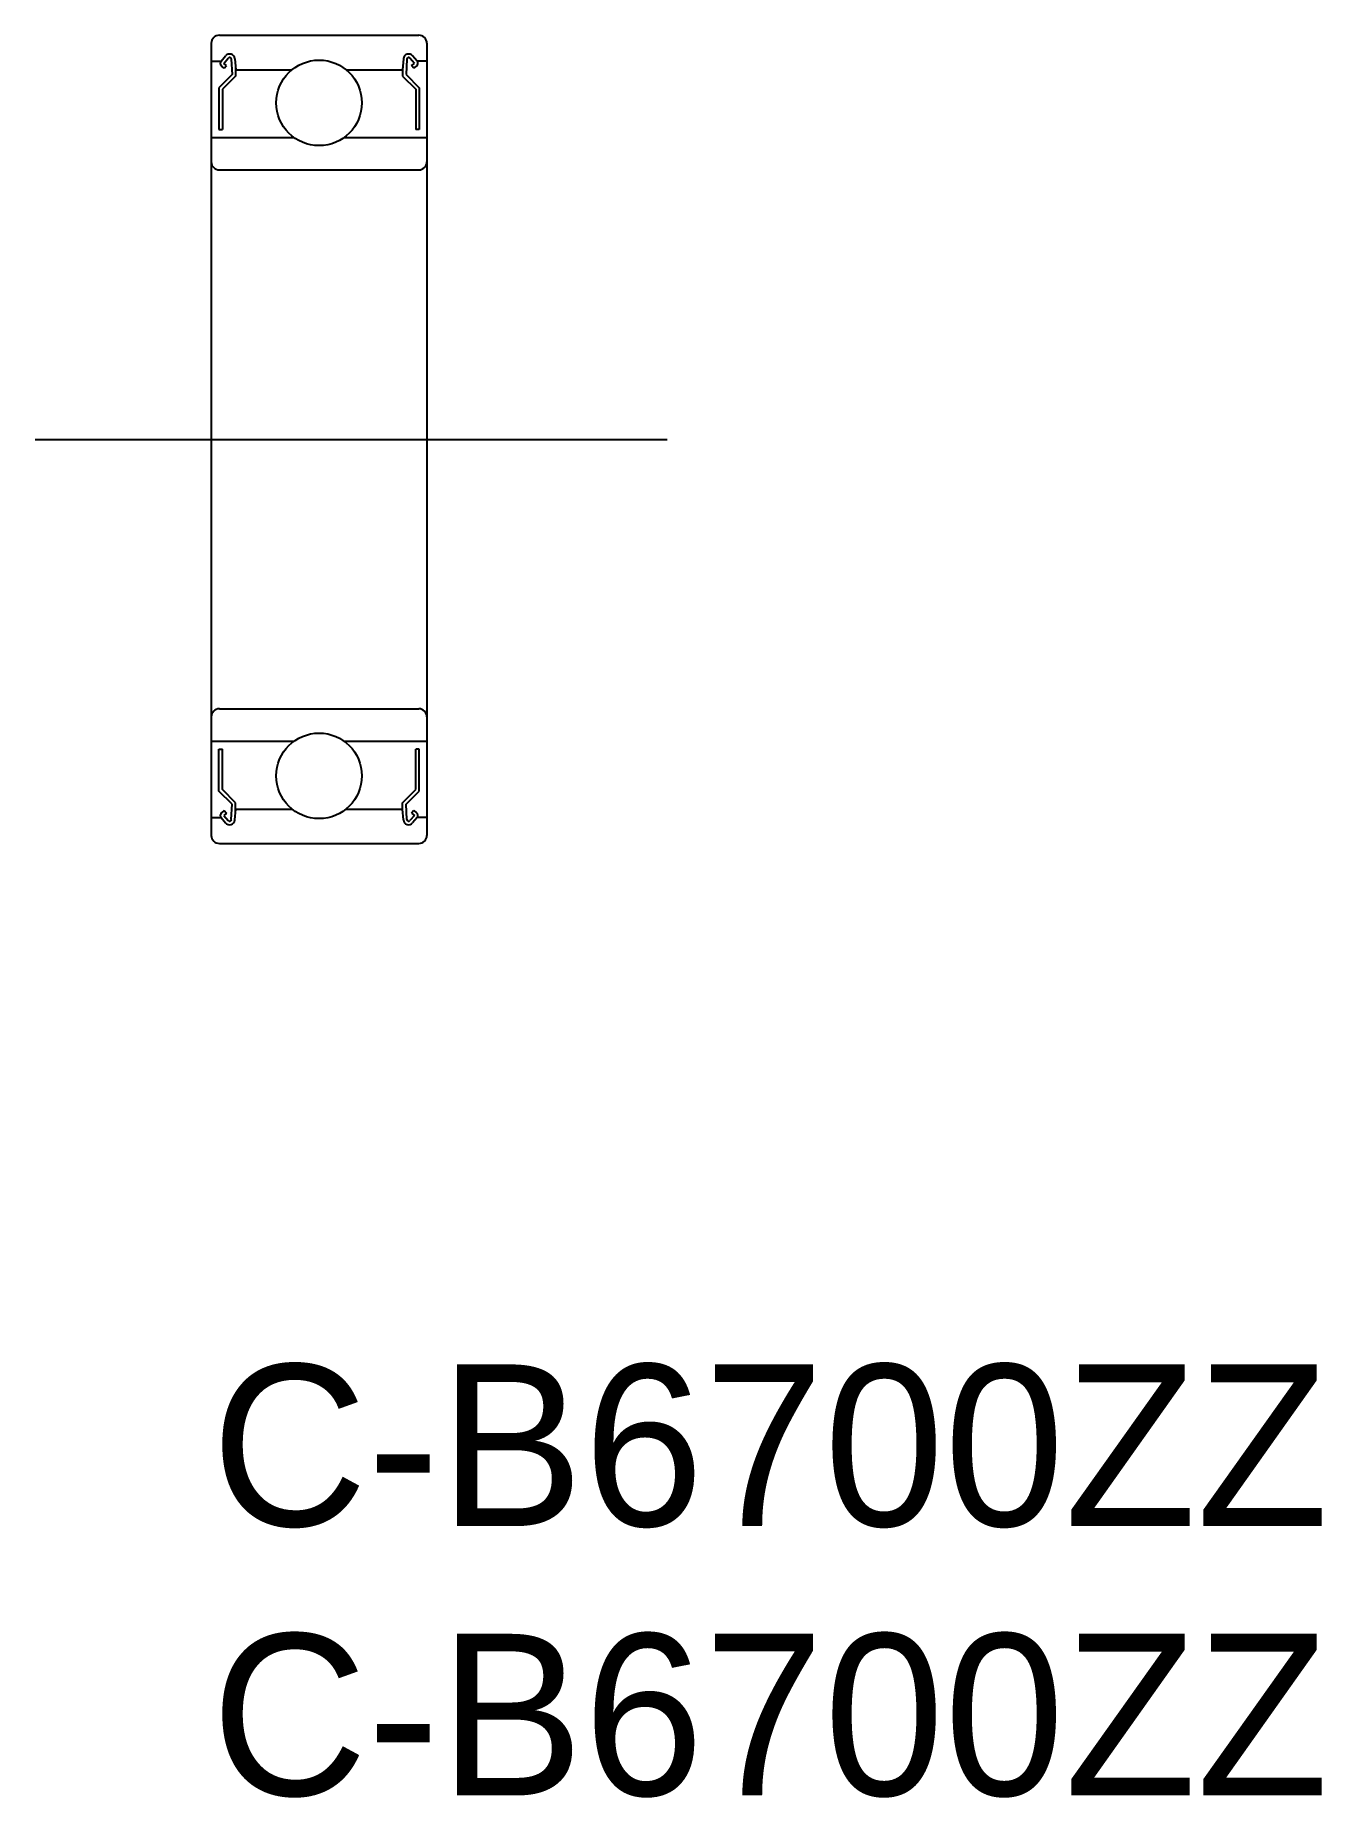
# Model space of a CAD drawing. Extents: x -3.3 to 20.6, y -8 to 24.7.
import ezdxf

# ---------------------------------------------------------------- set-up
doc = ezdxf.new("R2010")
doc.units = 0
doc.linetypes.add('CENTER', pattern=[50.8, 31.75, -6.35, 6.35, -6.35])
doc.layers.get('0').update_dxf_attribs({"linetype": 'CONTINUOUS'})
doc.layers.add('CENTER', color=1, linetype='CENTER')

msp = doc.modelspace()

# ---------------------------------------------------------------- linework, layer by layer
at = {"color": 7, "linetype": 'CONTINUOUS'}
for p, q in [((0.15, 24.667), (3.85, 24.667)), ((0, 24.517), (0, 9.817)), ((0.182, 24.187), (0.264, 24.284)), ((0.232, 24.145), (0.314, 24.242)), ((0.371, 24.223), (0.385, 23.937)), ((0.436, 24.229), (0.453, 24.027)), ((3.564, 24.229), (3.547, 24.027)), ((3.629, 24.223), (3.615, 23.937)), ((3.768, 24.145), (3.686, 24.242)), ((3.818, 24.187), (3.736, 24.284)), ((4, 24.517), (4, 9.817)), ((0, 24.187), (0.182, 24.187)), ((0.033, 24.187), (0.182, 24.187)), ((0.385, 23.937), (0.141, 23.693)), ((0.24, 24.053), (0.19, 24.095)), ((0.45, 23.91), (0.206, 23.666)), ((0.282, 24.103), (0.232, 24.145)), ((0.24, 24.053), (0.282, 24.103)), ((0.45, 24.063), (0.45, 23.91)), ((0.453, 24.027), (1.498, 24.027)), ((2.502, 24.027), (3.547, 24.027)), ((3.55, 24.063), (3.55, 23.91)), ((3.55, 23.91), (3.794, 23.666)), ((3.615, 23.937), (3.859, 23.693)), ((3.718, 24.103), (3.768, 24.145)), ((3.76, 24.053), (3.718, 24.103)), ((3.76, 24.053), (3.81, 24.095)), ((3.967, 24.187), (3.818, 24.187)), ((4, 24.187), (3.818, 24.187)), ((0.141, 23.693), (0.141, 22.917)), ((0.206, 23.666), (0.206, 22.917)), ((3.794, 23.666), (3.794, 22.917)), ((3.859, 23.693), (3.859, 22.917)), ((0.141, 22.917), (0.206, 22.917)), ((3.859, 22.917), (3.794, 22.917)), ((0, 22.767), (1.537, 22.767)), ((2.463, 22.767), (4, 22.767)), ((0.15, 22.167), (3.85, 22.167)), ((0.15, 12.167), (3.85, 12.167)), ((0, 11.567), (1.537, 11.567)), ((2.463, 11.567), (4, 11.567)), ((0.141, 11.417), (0.206, 11.417)), ((0.141, 10.641), (0.141, 11.417)), ((0.206, 10.668), (0.206, 11.417)), ((3.794, 10.668), (3.794, 11.417)), ((3.859, 11.417), (3.794, 11.417)), ((3.859, 10.641), (3.859, 11.417)), ((0.385, 10.397), (0.141, 10.641)), ((0.45, 10.424), (0.206, 10.668)), ((3.55, 10.424), (3.794, 10.668)), ((3.615, 10.397), (3.859, 10.641)), ((0, 10.147), (0.182, 10.147)), ((0.033, 10.147), (0.182, 10.147)), ((0.182, 10.147), (0.264, 10.05)), ((0.24, 10.28), (0.19, 10.239)), ((0.282, 10.231), (0.232, 10.189)), ((0.232, 10.189), (0.314, 10.092)), ((0.24, 10.28), (0.282, 10.231)), ((0.371, 10.111), (0.385, 10.397)), ((0.436, 10.104), (0.453, 10.307)), ((0.45, 10.271), (0.45, 10.424)), ((0.453, 10.307), (1.498, 10.307)), ((2.502, 10.307), (3.547, 10.307)), ((3.564, 10.104), (3.547, 10.307)), ((3.55, 10.271), (3.55, 10.424)), ((3.629, 10.111), (3.615, 10.397)), ((3.768, 10.189), (3.686, 10.092)), ((3.76, 10.28), (3.718, 10.231)), ((3.718, 10.231), (3.768, 10.189)), ((3.818, 10.147), (3.736, 10.05)), ((3.76, 10.28), (3.81, 10.239)), ((4, 10.147), (3.818, 10.147)), ((3.967, 10.147), (3.818, 10.147)), ((0.15, 9.667), (3.85, 9.667))]:
    msp.add_line(p, q, dxfattribs=at)
for centre in [(2, 23.412), (2, 10.922)]:
    msp.add_circle(centre, 0.794, dxfattribs=at)
for centre, radius, start, end in [((0.15, 24.517), 0.15, 90, 180), ((3.85, 24.517), 0.15, 0, 90), ((0.338, 24.221), 0.0977, 4.9968, 140.0002), ((0.339, 24.221), 0.0326, 2.8198, 140.0033), ((3.662, 24.221), 0.0977, 39.9998, 175.0032), ((3.661, 24.221), 0.0326, 39.9967, 177.1802), ((0.232, 24.145), 0.0651, 140.0002, 230.0848), ((3.768, 24.145), 0.0651, 309.9152, 39.9998), ((0.15, 22.317), 0.15, 180, 270), ((3.85, 22.317), 0.15, 270, 0), ((0.15, 12.017), 0.15, 90, 180), ((3.85, 12.017), 0.15, 0, 90), ((0.232, 10.189), 0.0651, 129.9152, 219.9998), ((3.768, 10.189), 0.0651, 320.0002, 50.0848), ((0.15, 9.817), 0.15, 180, 270), ((0.338, 10.113), 0.0977, 219.9998, 355.0032), ((0.339, 10.113), 0.0326, 219.9967, 357.1802), ((3.662, 10.113), 0.0977, 184.9968, 320.0002), ((3.661, 10.113), 0.0326, 182.8198, 320.0033), ((3.85, 9.817), 0.15, 270, 0)]:
    msp.add_arc(centre, radius, start, end, dxfattribs=at)
at = {"layer": 'CENTER', "color": 1, "linetype": 'CENTER'}
msp.add_line((-3.268, 17.167), (8.459, 17.167), dxfattribs=at)

# ---------------------------------------------------------------- texts
at = {"color": 7, "linetype": 'CONTINUOUS'}
for p in [(0, -3), (0, -8)]:
    msp.add_text('C-B6700ZZ', height=3, dxfattribs=at).set_placement(p)

doc.saveas('drawing.dxf')
